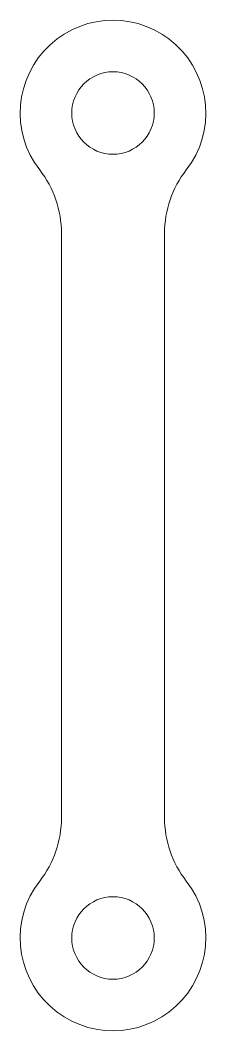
# Model space of a CAD drawing. Header units: millimetres. Extents: x -9 to 9, y -89 to 9.
import ezdxf

# ---------------------------------------------------------------- set-up
doc = ezdxf.new("R2010")
doc.units = ezdxf.units.MM

msp = doc.modelspace()

# ---------------------------------------------------------------- linework, layer by layer
at = {"color": 7, "linetype": 'Continuous', "lineweight": 15}
for p, q in [((-5, -11.662), (-5, -68.338)), ((5, -68.338), (5, -11.662))]:
    msp.add_line(p, q, dxfattribs=at)
for centre in [(0, 0), (0, -80)]:
    msp.add_circle(centre, 4, dxfattribs=at)
for centre, radius, start, end in [((0, 0), 9, 322.13635, 217.86365), ((-15, -11.662), 10, 0, 37.86365), ((15, -11.662), 10, 142.13635, 180), ((-15, -68.338), 10, 322.13635, 0), ((15, -68.338), 10, 180, 217.86365), ((0, -80), 9, 142.13635, 37.86365)]:
    msp.add_arc(centre, radius, start, end, dxfattribs=at)

doc.saveas('drawing.dxf')
